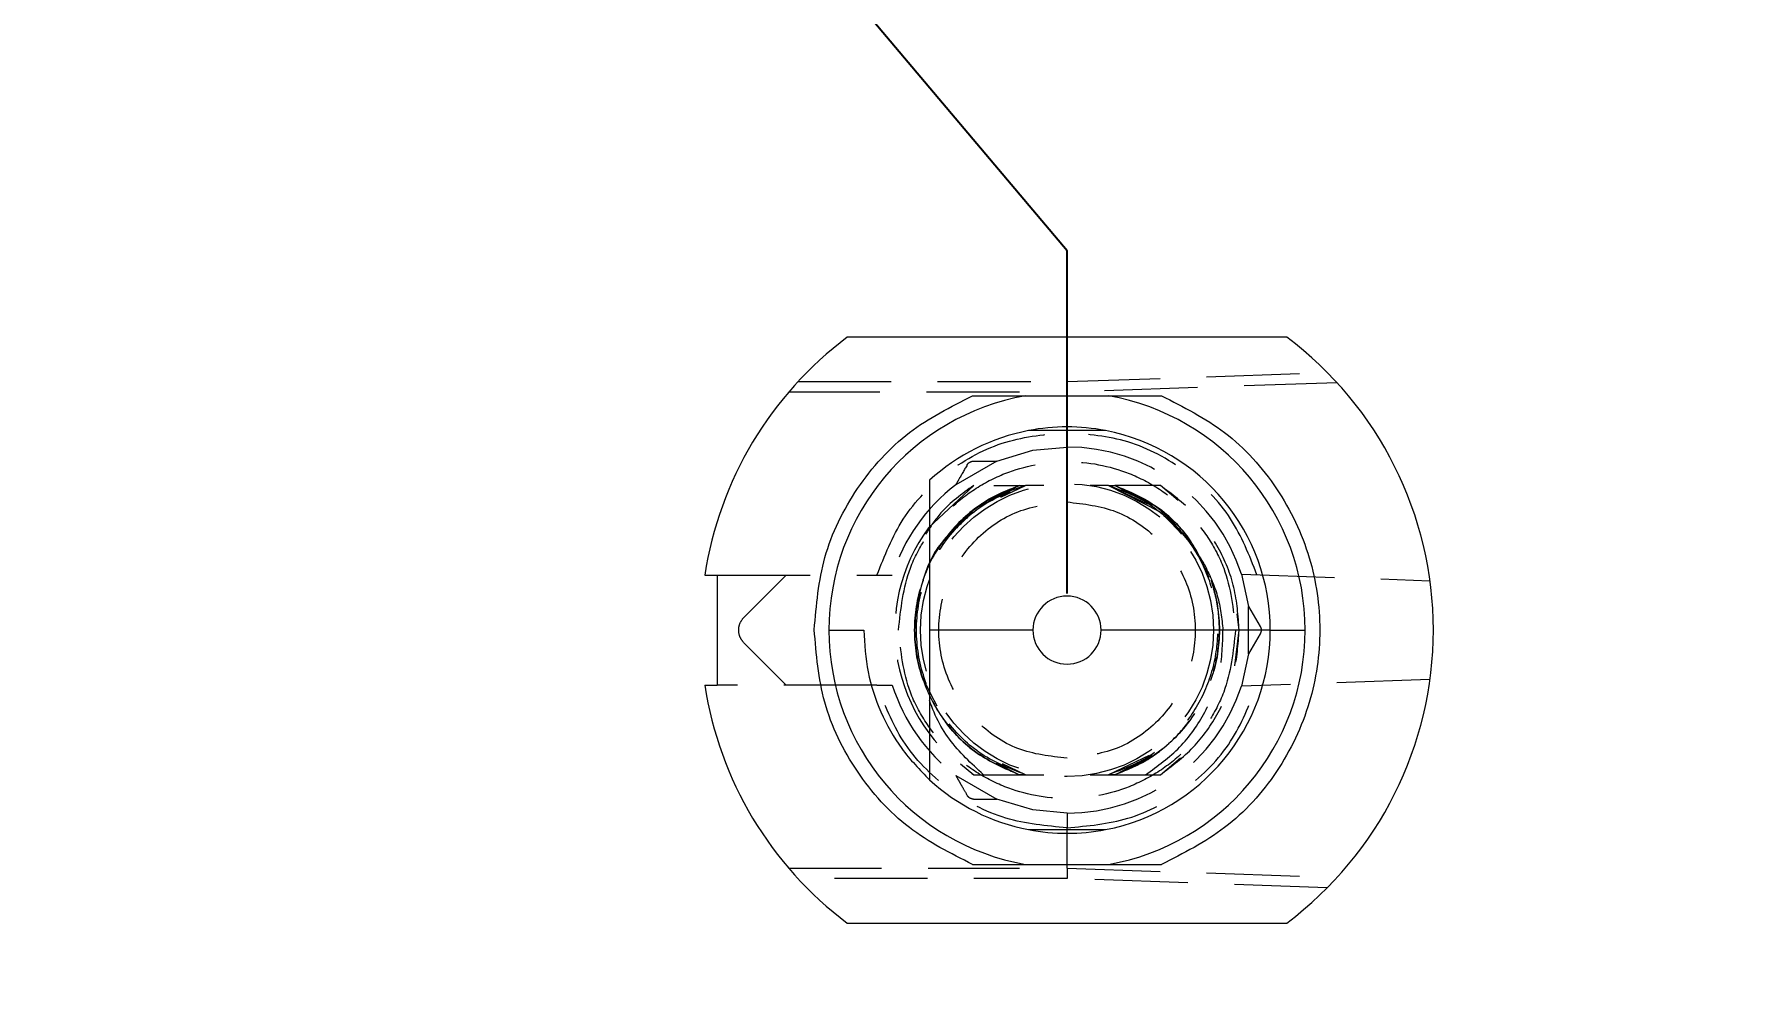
# Model space of a CAD drawing. Header units: millimetres. Extents: x -64 to 530, y -86 to 334.
# Drawn here: x 91.24 to 114.57, y 219.68 to 232.73 of the extents above; entities that cross this region are included whole.
import ezdxf

# ---------------------------------------------------------------- set-up
doc = ezdxf.new("R2010")
doc.units = ezdxf.units.MM
doc.header["$PDSIZE"] = -1
doc.linetypes.add('HIDDEN', pattern=[1.905, 1.27, -0.635])
doc.dimstyles.new('ISO-25', dxfattribs={"dimtxt": 2.5, "dimasz": 2.5, "dimexe": 1.25, "dimexo": 0.625, "dimtad": 1, "dimtxsty": 'Standard', "dimcen": 2.5, "dimadec": 0, "dimazin": 0, "dimtfac": 1, "dimtmove": 0, "dimatfit": 3, "dimfxl": 0, "dimarcsym": 0})

# ---------------------------------------------------------------- blocks, each defined once
blk = doc.blocks.new('*D35')
at = {"color": 0, "lineweight": -2}
for p, q in [((437.684, 297.079), (437.684, 315.579)), ((431.8, 293.079), (437.684, 297.079)), ((431.8, 279.9), (431.8, 293.079))]:
    blk.add_line(p, q, dxfattribs=at)
at = {"layer": 'Defpoints', "color": 0}
for p in [(437.684, 301.079), (431.8, 279.4), (0, 0)]:
    blk.add_point(p, dxfattribs=at)
at = {"color": 0, "insert": (435.434, 308.579), "char_height": 3, "attachment_point": 5, "rotation": 90}
blk.add_mtext('431,80', dxfattribs=at)
blk = doc.blocks.new('*D37')
at = {"color": 0, "lineweight": -2}
for p, q in [((135.317, 293.03), (135.317, 311.53)), ((135.9, 289.03), (135.317, 293.03)), ((135.9, 279.97), (135.9, 289.03))]:
    blk.add_line(p, q, dxfattribs=at)
at = {"layer": 'Defpoints', "color": 0}
for p in [(135.317, 297.03), (135.9, 279.47), (0, 0)]:
    blk.add_point(p, dxfattribs=at)
at = {"color": 0, "insert": (133.067, 304.53), "char_height": 3, "attachment_point": 5, "rotation": 90}
blk.add_mtext('135,90', dxfattribs=at)
blk = doc.blocks.new('*D38')
at = {"color": 0, "lineweight": -2}
for p, q in [((162.289, 289.755), (162.289, 308.755)), ((165.75, 285.755), (162.289, 289.755)), ((165.75, 274.9), (165.75, 285.755))]:
    blk.add_line(p, q, dxfattribs=at)
at = {"layer": 'Defpoints', "color": 0}
for p in [(162.289, 293.755), (165.75, 274.4), (0, 0)]:
    blk.add_point(p, dxfattribs=at)
at = {"color": 0, "insert": (160.039, 301.505), "char_height": 3, "attachment_point": 5, "rotation": 90}
blk.add_mtext('165,75', dxfattribs=at)
blk = doc.blocks.new('*D39')
at = {"color": 0, "lineweight": -2}
for p, q in [((125.6, 265.32), (129.1, 265.32)), ((129.1, 265.32), (130.828, 263.455)), ((130.828, 263.455), (150.828, 263.455))]:
    blk.add_line(p, q, dxfattribs=at)
at = {"layer": 'Defpoints', "color": 0}
for p in [(125.1, 265.32), (134.828, 263.455), (0, 0)]:
    blk.add_point(p, dxfattribs=at)
at = {"color": 0, "insert": (143.078, 265.705), "char_height": 3, "attachment_point": 5}
blk.add_mtext('265,32', dxfattribs=at)
blk = doc.blocks.new('*D40')
at = {"color": 0, "lineweight": -2}
for p, q in [((118.77, 293.984), (118.77, 311.484)), ((125.1, 289.984), (118.77, 293.984)), ((125.1, 265.82), (125.1, 289.984))]:
    blk.add_line(p, q, dxfattribs=at)
at = {"layer": 'Defpoints', "color": 0}
for p in [(118.77, 297.984), (125.1, 265.32), (0, 0)]:
    blk.add_point(p, dxfattribs=at)
at = {"color": 0, "insert": (116.52, 304.984), "char_height": 3, "attachment_point": 5, "rotation": 90}
blk.add_mtext('125,10', dxfattribs=at)
blk = doc.blocks.new('*D41')
at = {"color": 0, "lineweight": -2}
for p, q in [((191.371, 292.073), (191.371, 310.573)), ((199.07, 288.073), (191.371, 292.073)), ((199.07, 265.82), (199.07, 288.073))]:
    blk.add_line(p, q, dxfattribs=at)
at = {"layer": 'Defpoints', "color": 0}
for p in [(191.371, 296.073), (199.07, 265.32), (0, 0)]:
    blk.add_point(p, dxfattribs=at)
at = {"color": 0, "insert": (189.121, 303.573), "char_height": 3, "attachment_point": 5, "rotation": 90}
blk.add_mtext('199,07', dxfattribs=at)
blk = doc.blocks.new('*D42')
at = {"color": 0, "lineweight": -2}
for p, q in [((193.497, 265.32), (189.497, 263.066)), ((198.57, 265.32), (193.497, 265.32)), ((189.497, 263.066), (169.497, 263.066))]:
    blk.add_line(p, q, dxfattribs=at)
at = {"layer": 'Defpoints', "color": 0}
for p in [(199.07, 265.32), (185.497, 263.066), (0, 0)]:
    blk.add_point(p, dxfattribs=at)
at = {"color": 0, "insert": (177.247, 265.316), "char_height": 3, "attachment_point": 5}
blk.add_mtext('265,32', dxfattribs=at)
blk = doc.blocks.new('*D43')
at = {"color": 0, "lineweight": -2}
for p, q in [((280.31, 293.54), (280.31, 313.54)), ((285.75, 289.54), (280.31, 293.54)), ((285.75, 274.9), (285.75, 289.54))]:
    blk.add_line(p, q, dxfattribs=at)
at = {"layer": 'Defpoints', "color": 0}
for p in [(280.31, 297.54), (285.75, 274.4), (0, 0)]:
    blk.add_point(p, dxfattribs=at)
at = {"color": 0, "insert": (278.06, 305.79), "char_height": 3, "attachment_point": 5, "rotation": 90}
blk.add_mtext('285,75', dxfattribs=at)
blk = doc.blocks.new('*D44')
at = {"color": 0, "lineweight": -2}
for p, q in [((298.633, 293.447), (298.633, 312.947)), ((293.9, 289.447), (298.633, 293.447)), ((293.9, 279.9), (293.9, 289.447))]:
    blk.add_line(p, q, dxfattribs=at)
at = {"layer": 'Defpoints', "color": 0}
for p in [(298.633, 297.447), (293.9, 279.4), (0, 0)]:
    blk.add_point(p, dxfattribs=at)
at = {"color": 0, "insert": (296.383, 305.447), "char_height": 3, "attachment_point": 5, "rotation": 90}
blk.add_mtext('293,90', dxfattribs=at)
blk = doc.blocks.new('*D45')
at = {"color": 0, "lineweight": -2}
blk.add_line((285.25, 274.4), (252.388, 274.4), dxfattribs=at)
at = {"layer": 'Defpoints', "color": 0}
for p in [(267.888, 274.4), (285.75, 274.4), (0, 0)]:
    blk.add_point(p, dxfattribs=at)
at = {"color": 0, "insert": (259.888, 276.65), "char_height": 3, "attachment_point": 5}
blk.add_mtext('274,40', dxfattribs=at)
blk = doc.blocks.new('*D46')
at = {"color": 0, "lineweight": -2}
for p, q in [((273.06, 264.82), (273.06, 254.53)), ((273.06, 254.53), (277.95, 250.53)), ((277.95, 250.53), (277.95, 231.03))]:
    blk.add_line(p, q, dxfattribs=at)
at = {"layer": 'Defpoints', "color": 0}
for p in [(273.06, 265.32), (277.95, 246.53), (0, 0)]:
    blk.add_point(p, dxfattribs=at)
at = {"color": 0, "insert": (275.7, 238.53), "char_height": 3, "attachment_point": 5, "rotation": 90}
blk.add_mtext('273,06', dxfattribs=at)
blk = doc.blocks.new('*D47')
at = {"color": 0, "lineweight": -2}
for p, q in [((260.93, 266.76), (240.93, 266.76)), ((264.93, 265.32), (260.93, 266.76)), ((272.56, 265.32), (264.93, 265.32))]:
    blk.add_line(p, q, dxfattribs=at)
at = {"layer": 'Defpoints', "color": 0}
for p in [(256.93, 266.76), (273.06, 265.32), (0, 0)]:
    blk.add_point(p, dxfattribs=at)
at = {"color": 0, "insert": (248.68, 269.01), "char_height": 3, "attachment_point": 5}
blk.add_mtext('265,32', dxfattribs=at)
blk = doc.blocks.new('*D48')
at = {"color": 0, "lineweight": -2}
for p, q in [((355.301, 295.339), (355.301, 315.339)), ((359.73, 291.339), (355.301, 295.339)), ((359.73, 265.82), (359.73, 291.339))]:
    blk.add_line(p, q, dxfattribs=at)
at = {"layer": 'Defpoints', "color": 0}
for p in [(355.301, 299.339), (359.73, 265.32), (0, 0)]:
    blk.add_point(p, dxfattribs=at)
at = {"color": 0, "insert": (353.051, 307.589), "char_height": 3, "attachment_point": 5, "rotation": 90}
blk.add_mtext('359,73', dxfattribs=at)
blk = doc.blocks.new('*D49')
at = {"color": 0, "lineweight": -2}
for p, q in [((349.375, 265.32), (345.375, 260.541)), ((359.23, 265.32), (349.375, 265.32)), ((345.375, 260.541), (325.375, 260.541))]:
    blk.add_line(p, q, dxfattribs=at)
at = {"layer": 'Defpoints', "color": 0}
for p in [(359.73, 265.32), (341.375, 260.541), (0, 0)]:
    blk.add_point(p, dxfattribs=at)
at = {"color": 0, "insert": (333.125, 262.791), "char_height": 3, "attachment_point": 5}
blk.add_mtext('265,32', dxfattribs=at)
blk = doc.blocks.new('*D50')
at = {"color": 0, "lineweight": -2}
for p, q in [((411.281, 297.743), (411.281, 316.243)), ((415.9, 293.743), (411.281, 297.743)), ((415.9, 279.97), (415.9, 293.743))]:
    blk.add_line(p, q, dxfattribs=at)
at = {"layer": 'Defpoints', "color": 0}
for p in [(411.281, 301.743), (415.9, 279.47), (0, 0)]:
    blk.add_point(p, dxfattribs=at)
at = {"color": 0, "insert": (409.031, 309.243), "char_height": 3, "attachment_point": 5, "rotation": 90}
blk.add_mtext('415,90', dxfattribs=at)
blk = doc.blocks.new('*D51')
at = {"color": 0, "lineweight": -2}
for p, q in [((441.42, 274.4), (445.42, 275.871)), ((445.42, 275.871), (464.92, 275.871)), ((425.95, 274.4), (441.42, 274.4))]:
    blk.add_line(p, q, dxfattribs=at)
at = {"layer": 'Defpoints', "color": 0}
for p in [(449.42, 275.871), (425.45, 274.4), (0, 0)]:
    blk.add_point(p, dxfattribs=at)
at = {"color": 0, "insert": (457.42, 278.121), "char_height": 3, "attachment_point": 5}
blk.add_mtext('274,40', dxfattribs=at)
blk = doc.blocks.new('*D52')
at = {"color": 0, "lineweight": -2}
for p, q in [((423.283, 294.998), (423.283, 314.998)), ((425.45, 290.998), (423.283, 294.998)), ((425.45, 274.9), (425.45, 290.998))]:
    blk.add_line(p, q, dxfattribs=at)
at = {"layer": 'Defpoints', "color": 0}
for p in [(423.283, 298.998), (425.45, 274.4), (0, 0)]:
    blk.add_point(p, dxfattribs=at)
at = {"color": 0, "insert": (421.033, 307.248), "char_height": 3, "attachment_point": 5, "rotation": 90}
blk.add_mtext('425,45', dxfattribs=at)
blk = doc.blocks.new('*D56')
at = {"color": 0, "lineweight": -2}
for p, q in [((437.803, 215.414), (437.803, 235.414)), ((425.43, 211.414), (437.803, 215.414)), ((425.43, 198.55), (425.43, 211.414))]:
    blk.add_line(p, q, dxfattribs=at)
at = {"layer": 'Defpoints', "color": 0}
for p in [(437.803, 219.414), (425.43, 198.05), (0, 0)]:
    blk.add_point(p, dxfattribs=at)
at = {"color": 0, "insert": (435.553, 227.664), "char_height": 3, "attachment_point": 5, "rotation": 90}
blk.add_mtext('425,43', dxfattribs=at)
blk = doc.blocks.new('*D73')
at = {"color": 0, "lineweight": -2}
for p, q in [((142.392, 292.375), (142.392, 310.875)), ((139.399, 288.375), (142.392, 292.375)), ((139.399, 279.9), (139.399, 288.375))]:
    blk.add_line(p, q, dxfattribs=at)
at = {"layer": 'Defpoints', "color": 0}
for p in [(142.392, 296.375), (139.399, 279.4), (0, 0)]:
    blk.add_point(p, dxfattribs=at)
at = {"color": 0, "insert": (140.142, 303.875), "char_height": 3, "attachment_point": 5, "rotation": 90}
blk.add_mtext('139,40', dxfattribs=at)
blk = doc.blocks.new('*D74')
at = {"color": 0, "lineweight": -2}
for p, q in [((127.722, 293.03), (127.722, 311.53)), ((132.401, 289.03), (127.722, 293.03)), ((132.401, 279.9), (132.401, 289.03))]:
    blk.add_line(p, q, dxfattribs=at)
at = {"layer": 'Defpoints', "color": 0}
for p in [(127.722, 297.03), (132.401, 279.4), (0, 0)]:
    blk.add_point(p, dxfattribs=at)
at = {"color": 0, "insert": (125.472, 304.53), "char_height": 3, "attachment_point": 5, "rotation": 90}
blk.add_mtext('132,40', dxfattribs=at)
blk = doc.blocks.new('*D75')
at = {"color": 0, "lineweight": -2}
for p, q in [((288.794, 294.16), (288.794, 313.16)), ((290.401, 290.16), (288.794, 294.16)), ((290.401, 279.9), (290.401, 290.16))]:
    blk.add_line(p, q, dxfattribs=at)
at = {"layer": 'Defpoints', "color": 0}
for p in [(288.794, 298.16), (290.401, 279.4), (0, 0)]:
    blk.add_point(p, dxfattribs=at)
at = {"color": 0, "insert": (286.544, 305.91), "char_height": 3, "attachment_point": 5, "rotation": 90}
blk.add_mtext('290,40', dxfattribs=at)
blk = doc.blocks.new('*D76')
at = {"color": 0, "lineweight": -2}
for p, q in [((306.252, 292.611), (306.252, 312.111)), ((297.399, 288.611), (306.252, 292.611)), ((297.399, 279.9), (297.399, 288.611))]:
    blk.add_line(p, q, dxfattribs=at)
at = {"layer": 'Defpoints', "color": 0}
for p in [(306.252, 296.611), (297.399, 279.4), (0, 0)]:
    blk.add_point(p, dxfattribs=at)
at = {"color": 0, "insert": (304.002, 304.611), "char_height": 3, "attachment_point": 5, "rotation": 90}
blk.add_mtext('297,40', dxfattribs=at)
blk = doc.blocks.new('*D77')
at = {"color": 0, "lineweight": -2}
for p, q in [((404.526, 297.682), (404.526, 316.182)), ((412.401, 293.682), (404.526, 297.682)), ((412.401, 279.9), (412.401, 293.682))]:
    blk.add_line(p, q, dxfattribs=at)
at = {"layer": 'Defpoints', "color": 0}
for p in [(404.526, 301.682), (412.401, 279.4), (0, 0)]:
    blk.add_point(p, dxfattribs=at)
at = {"color": 0, "insert": (402.276, 309.182), "char_height": 3, "attachment_point": 5, "rotation": 90}
blk.add_mtext('412,40', dxfattribs=at)
blk = doc.blocks.new('*D78')
at = {"color": 0, "lineweight": -2}
for p, q in [((417.265, 297.291), (417.265, 315.791)), ((419.399, 293.291), (417.265, 297.291)), ((419.399, 279.9), (419.399, 293.291))]:
    blk.add_line(p, q, dxfattribs=at)
at = {"layer": 'Defpoints', "color": 0}
for p in [(417.265, 301.291), (419.399, 279.4), (0, 0)]:
    blk.add_point(p, dxfattribs=at)
at = {"color": 0, "insert": (415.015, 308.791), "char_height": 3, "attachment_point": 5, "rotation": 90}
blk.add_mtext('419,40', dxfattribs=at)
blk = doc.blocks.new('*D119')
at = {"color": 0, "lineweight": -2}
for p, q in [((393.843, 235.159), (393.843, 254.159)), ((396, 231.159), (393.843, 235.159)), ((396, 225.095), (396, 231.159))]:
    blk.add_line(p, q, dxfattribs=at)
at = {"layer": 'Defpoints', "color": 0}
for p in [(393.843, 239.159), (396, 224.595), (0, 0)]:
    blk.add_point(p, dxfattribs=at)
at = {"color": 0, "insert": (391.593, 246.909), "char_height": 3, "attachment_point": 5, "rotation": 90}
blk.add_mtext('396,00', dxfattribs=at)
blk = doc.blocks.new('*D120')
at = {"color": 0, "lineweight": -2}
for p, q in [((372.602, 236.309), (372.602, 255.809)), ((373.5, 232.309), (372.602, 236.309)), ((373.5, 225.095), (373.5, 232.309))]:
    blk.add_line(p, q, dxfattribs=at)
at = {"layer": 'Defpoints', "color": 0}
for p in [(372.602, 240.309), (373.5, 224.595), (0, 0)]:
    blk.add_point(p, dxfattribs=at)
at = {"color": 0, "insert": (370.352, 248.309), "char_height": 3, "attachment_point": 5, "rotation": 90}
blk.add_mtext('373,50', dxfattribs=at)
blk = doc.blocks.new('*D121')
at = {"color": 0, "lineweight": -2}
for p, q in [((345.579, 237.414), (345.579, 256.414)), ((349.175, 233.414), (345.579, 237.414)), ((349.175, 225.095), (349.175, 233.414))]:
    blk.add_line(p, q, dxfattribs=at)
at = {"layer": 'Defpoints', "color": 0}
for p in [(345.579, 241.414), (349.175, 224.595), (0, 0)]:
    blk.add_point(p, dxfattribs=at)
at = {"color": 0, "insert": (343.329, 249.164), "char_height": 3, "attachment_point": 5, "rotation": 90}
blk.add_mtext('349,18', dxfattribs=at)
blk = doc.blocks.new('*D122')
at = {"color": 0, "lineweight": -2}
for p, q in [((325.674, 236.995), (325.674, 256.995)), ((328.855, 232.995), (325.674, 236.995)), ((328.855, 225.095), (328.855, 232.995))]:
    blk.add_line(p, q, dxfattribs=at)
at = {"layer": 'Defpoints', "color": 0}
for p in [(325.674, 240.995), (328.855, 224.595), (0, 0)]:
    blk.add_point(p, dxfattribs=at)
at = {"color": 0, "insert": (323.424, 249.245), "char_height": 3, "attachment_point": 5, "rotation": 90}
blk.add_mtext('328,86', dxfattribs=at)
blk = doc.blocks.new('*D123')
at = {"color": 0, "lineweight": -2}
for p, q in [((304.85, 235.076), (304.85, 254.576)), ((308.535, 231.076), (304.85, 235.076)), ((308.535, 225.095), (308.535, 231.076))]:
    blk.add_line(p, q, dxfattribs=at)
at = {"layer": 'Defpoints', "color": 0}
for p in [(304.85, 239.076), (308.535, 224.595), (0, 0)]:
    blk.add_point(p, dxfattribs=at)
at = {"color": 0, "insert": (302.6, 247.076), "char_height": 3, "attachment_point": 5, "rotation": 90}
blk.add_mtext('308,54', dxfattribs=at)
blk = doc.blocks.new('*D124')
at = {"color": 0, "lineweight": -2}
for p, q in [((286.103, 233.369), (286.103, 253.369)), ((288.215, 229.369), (286.103, 233.369)), ((288.215, 225.095), (288.215, 229.369))]:
    blk.add_line(p, q, dxfattribs=at)
at = {"layer": 'Defpoints', "color": 0}
for p in [(286.103, 237.369), (288.215, 224.595), (0, 0)]:
    blk.add_point(p, dxfattribs=at)
at = {"color": 0, "insert": (283.853, 245.619), "char_height": 3, "attachment_point": 5, "rotation": 90}
blk.add_mtext('288,22', dxfattribs=at)
blk = doc.blocks.new('*D125')
at = {"color": 0, "lineweight": -2}
for p, q in [((263.907, 234.454), (263.907, 253.954)), ((267.895, 230.454), (263.907, 234.454)), ((267.895, 225.095), (267.895, 230.454))]:
    blk.add_line(p, q, dxfattribs=at)
at = {"layer": 'Defpoints', "color": 0}
for p in [(263.907, 238.454), (267.895, 224.595), (0, 0)]:
    blk.add_point(p, dxfattribs=at)
at = {"color": 0, "insert": (261.657, 246.454), "char_height": 3, "attachment_point": 5, "rotation": 90}
blk.add_mtext('267,90', dxfattribs=at)
blk = doc.blocks.new('*D126')
at = {"color": 0, "lineweight": -2}
for p, q in [((243.782, 232.451), (243.782, 252.451)), ((247.575, 228.595), (243.782, 232.451)), ((247.575, 225.095), (247.575, 228.595))]:
    blk.add_line(p, q, dxfattribs=at)
at = {"layer": 'Defpoints', "color": 0}
for p in [(243.782, 236.451), (247.575, 224.595), (0, 0)]:
    blk.add_point(p, dxfattribs=at)
at = {"color": 0, "insert": (241.532, 244.701), "char_height": 3, "attachment_point": 5, "rotation": 90}
blk.add_mtext('247,58', dxfattribs=at)
blk = doc.blocks.new('*D127')
at = {"color": 0, "lineweight": -2}
for p, q in [((222.023, 234.703), (222.023, 254.703)), ((227.255, 230.703), (222.023, 234.703)), ((227.255, 225.095), (227.255, 230.703))]:
    blk.add_line(p, q, dxfattribs=at)
at = {"layer": 'Defpoints', "color": 0}
for p in [(222.023, 238.703), (227.255, 224.595), (0, 0)]:
    blk.add_point(p, dxfattribs=at)
at = {"color": 0, "insert": (219.773, 246.953), "char_height": 3, "attachment_point": 5, "rotation": 90}
blk.add_mtext('227,26', dxfattribs=at)
blk = doc.blocks.new('*D128')
at = {"color": 0, "lineweight": -2}
for p, q in [((203.028, 233.99), (203.028, 253.49)), ((206.946, 229.99), (203.028, 233.99)), ((206.946, 225.095), (206.946, 229.99))]:
    blk.add_line(p, q, dxfattribs=at)
at = {"layer": 'Defpoints', "color": 0}
for p in [(203.028, 237.99), (206.946, 224.595), (0, 0)]:
    blk.add_point(p, dxfattribs=at)
at = {"color": 0, "insert": (200.778, 245.99), "char_height": 3, "attachment_point": 5, "rotation": 90}
blk.add_mtext('206,95', dxfattribs=at)
blk = doc.blocks.new('*D129')
at = {"color": 0, "lineweight": -2}
for p, q in [((182.809, 235.614), (182.809, 254.614)), ((186.615, 231.614), (182.809, 235.614)), ((186.615, 225.095), (186.615, 231.614))]:
    blk.add_line(p, q, dxfattribs=at)
at = {"layer": 'Defpoints', "color": 0}
for p in [(182.809, 239.614), (186.615, 224.595), (0, 0)]:
    blk.add_point(p, dxfattribs=at)
at = {"color": 0, "insert": (180.559, 247.364), "char_height": 3, "attachment_point": 5, "rotation": 90}
blk.add_mtext('186,62', dxfattribs=at)
blk = doc.blocks.new('*D130')
at = {"color": 0, "lineweight": -2}
for p, q in [((163.921, 235.803), (163.921, 254.303)), ((166.295, 231.803), (163.921, 235.803)), ((166.295, 225.095), (166.295, 231.803))]:
    blk.add_line(p, q, dxfattribs=at)
at = {"layer": 'Defpoints', "color": 0}
for p in [(163.921, 239.803), (166.295, 224.595), (0, 0)]:
    blk.add_point(p, dxfattribs=at)
at = {"color": 0, "insert": (161.671, 247.303), "char_height": 3, "attachment_point": 5, "rotation": 90}
blk.add_mtext('166,30', dxfattribs=at)
blk = doc.blocks.new('*D131')
at = {"color": 0, "lineweight": -2}
for p, q in [((142.732, 235.75), (142.732, 254.75)), ((145.975, 231.75), (142.732, 235.75)), ((145.975, 225.095), (145.975, 231.75))]:
    blk.add_line(p, q, dxfattribs=at)
at = {"layer": 'Defpoints', "color": 0}
for p in [(142.732, 239.75), (145.975, 224.595), (0, 0)]:
    blk.add_point(p, dxfattribs=at)
at = {"color": 0, "insert": (140.482, 247.5), "char_height": 3, "attachment_point": 5, "rotation": 90}
blk.add_mtext('145,98', dxfattribs=at)
blk = doc.blocks.new('*D132')
at = {"color": 0, "lineweight": -2}
for p, q in [((123.609, 234.366), (123.609, 253.366)), ((125.655, 230.366), (123.609, 234.366)), ((125.655, 225.095), (125.655, 230.366))]:
    blk.add_line(p, q, dxfattribs=at)
at = {"layer": 'Defpoints', "color": 0}
for p in [(123.609, 238.366), (125.655, 224.595), (0, 0)]:
    blk.add_point(p, dxfattribs=at)
at = {"color": 0, "insert": (121.359, 246.116), "char_height": 3, "attachment_point": 5, "rotation": 90}
blk.add_mtext('125,66', dxfattribs=at)
blk = doc.blocks.new('*D133')
at = {"color": 0, "lineweight": -2}
for p, q in [((101.965, 233.775), (101.965, 252.275)), ((105.335, 229.775), (101.965, 233.775)), ((105.335, 225.095), (105.335, 229.775))]:
    blk.add_line(p, q, dxfattribs=at)
at = {"layer": 'Defpoints', "color": 0}
for p in [(101.965, 237.775), (105.335, 224.595), (0, 0)]:
    blk.add_point(p, dxfattribs=at)
at = {"color": 0, "insert": (99.715, 245.275), "char_height": 3, "attachment_point": 5, "rotation": 90}
blk.add_mtext('105,34', dxfattribs=at)
blk = doc.blocks.new('*D142')
at = {"color": 0, "lineweight": -2}
for p, q in [((401.115, 224.595), (405.115, 228.426)), ((405.115, 228.426), (425.115, 228.426)), ((396.5, 224.595), (401.115, 224.595))]:
    blk.add_line(p, q, dxfattribs=at)
at = {"layer": 'Defpoints', "color": 0}
for p in [(409.115, 228.426), (396, 224.595), (0, 0)]:
    blk.add_point(p, dxfattribs=at)
at = {"color": 0, "insert": (417.365, 230.676), "char_height": 3, "attachment_point": 5}
blk.add_mtext('224,59', dxfattribs=at)
blk = doc.blocks.new('*D143')
at = {"color": 0, "lineweight": -2}
blk.add_line((166.25, 274.4), (193.07, 274.4), dxfattribs=at)
at = {"layer": 'Defpoints', "color": 0}
for p in [(165.75, 274.4), (177.57, 274.4), (0, 0)]:
    blk.add_point(p, dxfattribs=at)
at = {"color": 0, "insert": (185.57, 276.65), "char_height": 3, "attachment_point": 5}
blk.add_mtext('274,40', dxfattribs=at)

msp = doc.modelspace()

# ---------------------------------------------------------------- linework, layer by layer
at = {"color": 7, "linetype": 'Continuous', "lineweight": 15}
for p, q in [((108.335, 228.595), (102.335, 228.595)), ((100.392, 225.345), (100.56, 225.345)), ((100.56, 225.345), (100.56, 223.845)), ((102.085, 224.595), (102.56, 224.595)), ((104.87, 224.595), (103.46, 224.595)), ((108.11, 224.595), (105.8, 224.595)), ((108.11, 224.595), (108.585, 224.595)), ((100.392, 223.845), (100.56, 223.845)), ((102.335, 220.595), (108.335, 220.595))]:
    msp.add_line(p, q, dxfattribs=at)
at = {"color": 7, "linetype": 'HIDDEN', "lineweight": 0}
for p, q in [((101.664, 227.989), (105.335, 227.989)), ((105.335, 227.989), (108.888, 228.113)), ((105.335, 227.845), (105.335, 227.989)), ((104.685, 227.845), (101.535, 227.845)), ((109.021, 227.974), (105.335, 227.845)), ((105.335, 227.295), (105.335, 227.845)), ((105.335, 227.295), (105.335, 227.095)), ((105.859, 227.32), (105.859, 227.32)), ((104.375, 226.903), (103.816, 226.58)), ((103.446, 225.993), (104.061, 226.57)), ((104.112, 226.276), (104.684, 226.57)), ((104.112, 226.276), (104.684, 226.57)), ((104.334, 226.57), (104.684, 226.57)), ((104.43, 226.41), (104.769, 226.57)), ((104.684, 226.57), (104.443, 226.446)), ((105.02, 226.57), (104.769, 226.57)), ((105.901, 226.57), (105.65, 226.57)), ((105.901, 226.57), (106.606, 226.209)), ((105.901, 226.57), (106.433, 226.319)), ((105.901, 226.57), (106.433, 226.319)), ((106.609, 226.57), (105.986, 226.57)), ((106.433, 226.34), (105.986, 226.57)), ((105.986, 226.57), (106.5, 226.306)), ((106.5, 226.306), (105.986, 226.57)), ((105.986, 226.57), (106.5, 226.306)), ((106.854, 226.364), (106.609, 226.57)), ((100.56, 225.345), (102.741, 225.345)), ((100.927, 224.772), (101.5, 225.345)), ((107.715, 225.36), (110.289, 225.27)), ((107.715, 225.36), (107.814, 224.918)), ((107.685, 224.595), (107.657, 224.818)), ((107.814, 224.918), (107.972, 224.645)), ((107.814, 224.272), (107.814, 224.918)), ((107.624, 224.106), (107.685, 224.595)), ((107.972, 224.545), (107.814, 224.272)), ((101.5, 223.845), (100.927, 224.418)), ((107.814, 224.272), (107.715, 223.83)), ((102.741, 223.845), (100.56, 223.845)), ((110.289, 223.92), (107.715, 223.83)), ((106.458, 222.882), (105.901, 222.62)), ((106.458, 222.882), (105.901, 222.62)), ((105.986, 222.62), (106.498, 222.883)), ((103.883, 222.769), (104.061, 222.62)), ((103.883, 222.769), (104.061, 222.62)), ((104.061, 222.62), (104.684, 222.62)), ((104.061, 222.62), (105.02, 222.62)), ((104.369, 222.782), (104.684, 222.62)), ((104.769, 222.62), (104.456, 222.768)), ((105.65, 222.62), (106.408, 222.62)), ((105.986, 222.62), (106.609, 222.62)), ((106.609, 222.62), (106.882, 222.849)), ((103.816, 222.609), (104.375, 222.287)), ((105.335, 222.095), (105.335, 221.895)), ((105.335, 221.345), (105.335, 221.895)), ((101.535, 221.345), (104.685, 221.345)), ((105.335, 221.345), (109.021, 221.216)), ((105.335, 221.345), (105.335, 221.201)), ((105.335, 221.201), (101.664, 221.201)), ((108.888, 221.077), (105.335, 221.201))]:
    msp.add_line(p, q, dxfattribs=at)
at = {"color": 7, "linetype": 'HIDDEN', "lineweight": 0, "flags": 128}
for points in [[(104.375, 226.903), (104.869, 227.051), (105.335, 227.095)], [(104.061, 226.57), (104.061, 226.57)], [(104.769, 226.57), (104.769, 226.57)], [(104.769, 226.57), (104.769, 226.57)], [(104.769, 226.57), (104.769, 226.57)], [(104.769, 226.57), (104.769, 226.57)], [(104.769, 226.57), (104.769, 226.57)], [(105.901, 226.57), (105.901, 226.57)], [(105.901, 226.57), (105.901, 226.57)], [(105.901, 226.57), (105.901, 226.57)], [(105.901, 226.57), (105.901, 226.57)], [(105.901, 226.57), (105.901, 226.57)], [(105.901, 226.57), (105.901, 226.57)], [(105.901, 226.57), (105.901, 226.57)], [(105.901, 226.57), (105.901, 226.57)], [(106.609, 226.57), (106.609, 226.57)], [(103.406, 223.819), (103.402, 223.848), (103.402, 223.856), (103.402, 223.858), (103.403, 223.859), (103.403, 223.859), (103.403, 223.859), (103.403, 223.859), (103.403, 223.859), (103.403, 223.859), (103.403, 223.859), (103.403, 223.859), (103.403, 223.859), (103.402, 223.859), (103.402, 223.859), (103.402, 223.859), (103.402, 223.859), (103.402, 223.859), (103.402, 223.859), (103.402, 223.859), (103.403, 223.859), (103.403, 223.859), (103.403, 223.859), (103.403, 223.859), (103.403, 223.859), (103.403, 223.859), (103.403, 223.859), (103.403, 223.859), (103.403, 223.859), (103.404, 223.859), (103.404, 223.859), (103.407, 223.856), (103.471, 223.726), (103.558, 223.563)], [(107.114, 223.568), (107.114, 223.568)], [(104.061, 222.62), (104.061, 222.62)], [(104.061, 222.62), (104.061, 222.62)], [(104.061, 222.62), (104.061, 222.62)], [(104.061, 222.62), (104.061, 222.62)], [(104.061, 222.62), (104.061, 222.62)], [(104.061, 222.62), (104.061, 222.62)], [(104.061, 222.62), (104.061, 222.62)], [(104.061, 222.62), (104.061, 222.62)], [(105.02, 222.62), (105.02, 222.62)], [(105.65, 222.62), (105.65, 222.62)], [(106.362, 222.816), (106.362, 222.816)], [(106.609, 222.62), (106.609, 222.62)], [(106.609, 222.62), (106.609, 222.62)], [(106.609, 222.62), (106.609, 222.62)], [(106.609, 222.62), (106.609, 222.62)], [(106.609, 222.62), (106.609, 222.62)], [(106.609, 222.62), (106.609, 222.62)], [(106.609, 222.62), (106.609, 222.62)], [(105.335, 222.095), (104.869, 222.139), (104.375, 222.287)]]:
    msp.add_lwpolyline(points, dxfattribs=at)
at = {"color": 7, "linetype": 'HIDDEN', "lineweight": 0}
msp.add_circle((105.335, 224.595), 2, dxfattribs=at)
at = {"color": 7, "linetype": 'Continuous', "lineweight": 15}
for radius, start, end in [(5, 126.8699, 171.3731), (5, 306.8699, 53.1301), (3.25, 100.0633, 180), (3.25, 0, 79.9367), (2.775, 100.8932, 132.5066), (2.775, 79.1068, 100.8929), (2.775, 0, 79.1071), (0.465, 0, 180), (3.25, 180, 259.9367), (0.465, 180, 0), (2.775, 280.8929, 0), (3.25, 280.0633, 0), (5, 188.6269, 233.1301), (2.775, 227.4934, 259.1071), (2.775, 259.1067, 280.8938)]:
    msp.add_arc((105.335, 224.595), radius, start, end, dxfattribs=at)
at = {"color": 7, "linetype": 'HIDDEN', "lineweight": 0}
for radius, start, end in [(2.5, 17.8157, 90), (2.5, 127.4202, 162.5424), (2.35, 143.5058, 237.1851), (2.5, 197.4576, 232.5798), (2.5, 270, 342.1843)]:
    msp.add_arc((105.335, 224.595), radius, start, end, dxfattribs=at)
at = {"color": 7, "linetype": 'Continuous', "lineweight": 15}
for points, knots in [([(101.885, 224.601), (101.914, 224.935), (101.972, 225.617), (102.438, 226.554), (103.135, 227.336), (103.747, 227.644), (104.046, 227.795)], [0, 0, 0, 0, 0.244423, 0.5, 0.755577, 1, 1, 1, 1]), ([(104.046, 227.795), (104.18, 227.795), (104.354, 227.795), (104.548, 227.795), (104.629, 227.795), (104.683, 227.795), (104.722, 227.795), (104.749, 227.795), (104.763, 227.795), (104.767, 227.795), (104.767, 227.795), (104.767, 227.795)], [0, 0, 0, 0, 0.521928, 0.674707, 0.779636, 0.851733, 0.901668, 0.954566, 0.975879, 0.993095, 1, 1, 1, 1]), ([(104.767, 227.795), (104.943, 227.795), (105.295, 227.795), (105.689, 227.795), (105.881, 227.795), (105.903, 227.795)], [0, 0, 0, 0, 0.469102, 0.939612, 1, 1, 1, 1]), ([(105.903, 227.795), (105.903, 227.795), (105.905, 227.795), (105.916, 227.795), (105.96, 227.795), (106.156, 227.795), (106.39, 227.795), (106.586, 227.795), (106.624, 227.795)], [0, 0, 0, 0, 0.01693, 0.039301, 0.081695, 0.236199, 0.852151, 1, 1, 1, 1]), ([(106.624, 227.795), (106.923, 227.644), (107.535, 227.335), (108.237, 226.552), (108.686, 225.612), (108.834, 224.595), (108.686, 223.578), (108.237, 222.638), (107.535, 221.855), (106.923, 221.546), (106.624, 221.395)], [0, 0, 0, 0, 0.122203, 0.25, 0.377796, 0.5, 0.622203, 0.75, 0.877797, 1, 1, 1, 1]), ([(105.859, 227.32), (105.569, 227.32), (105.216, 227.32), (104.872, 227.32), (104.811, 227.32)], [0, 0, 0, 0, 0.821487, 1, 1, 1, 1]), ([(103.46, 226.641), (103.46, 226.203), (103.46, 225.6), (103.46, 224.811), (103.46, 224.595)], [0, 0, 0, 0, 0.725759, 1, 1, 1, 1]), ([(104.046, 221.395), (103.746, 221.546), (103.133, 221.855), (102.435, 222.64), (101.969, 223.582), (101.913, 224.266), (101.885, 224.601)], [0, 0, 0, 0, 0.244389, 0.499999, 0.755608, 1, 1, 1, 1]), ([(102.56, 224.595), (102.571, 224.403), (102.594, 224.02), (102.779, 223.471), (103.059, 222.963), (103.326, 222.687), (103.46, 222.549)], [0, 0, 0, 0, 0.25, 0.500002, 0.75, 1, 1, 1, 1]), ([(103.46, 224.595), (103.46, 224.4), (103.46, 223.896), (103.46, 223.214), (103.46, 222.765), (103.46, 222.549)], [0, 0, 0, 0, 0.246526, 0.638139, 1, 1, 1, 1]), ([(104.811, 221.87), (105.101, 221.87), (105.454, 221.87), (105.798, 221.87), (105.859, 221.87)], [0, 0, 0, 0, 0.821499, 1, 1, 1, 1]), ([(104.046, 221.395), (104.18, 221.395), (104.354, 221.395), (104.548, 221.395), (104.629, 221.395), (104.683, 221.395), (104.722, 221.395), (104.749, 221.395), (104.763, 221.395), (104.767, 221.395), (104.767, 221.395), (104.767, 221.395)], [0, 0, 0, 0, 0.521928, 0.674707, 0.779636, 0.851733, 0.901668, 0.954566, 0.975879, 0.993095, 1, 1, 1, 1]), ([(104.767, 221.395), (104.943, 221.395), (105.295, 221.395), (105.689, 221.395), (105.881, 221.395), (105.903, 221.395)], [0, 0, 0, 0, 0.469102, 0.939612, 1, 1, 1, 1]), ([(105.903, 221.395), (105.903, 221.395), (105.905, 221.395), (105.916, 221.395), (105.96, 221.395), (106.156, 221.395), (106.39, 221.395), (106.586, 221.395), (106.624, 221.395)], [0, 0, 0, 0, 0.01693, 0.039301, 0.081695, 0.236199, 0.852151, 1, 1, 1, 1])]:
    msp.add_open_spline(points, degree=3, knots=knots, dxfattribs=at)
at = {"color": 7, "linetype": 'HIDDEN', "lineweight": 0}
for points, knots in [([(102.741, 225.345), (102.845, 225.609), (103.057, 226.152), (103.686, 226.788), (104.472, 227.216), (105.052, 227.269), (105.335, 227.295)], [0, 0, 0, 0, 0.243393, 0.5, 0.756607, 1, 1, 1, 1]), ([(107.927, 225.352), (107.823, 225.616), (107.61, 226.157), (106.981, 226.791), (106.196, 227.217), (105.617, 227.269), (105.335, 227.295)], [0, 0, 0, 0, 0.243424, 0.500001, 0.756577, 1, 1, 1, 1]), ([(103.035, 224.595), (103.066, 224.884), (103.114, 225.331), (103.4, 225.867), (103.697, 226.232), (104.063, 226.531), (104.599, 226.809), (105.335, 226.951), (106.071, 226.809), (106.607, 226.532), (106.973, 226.233), (107.27, 225.867), (107.556, 225.331), (107.604, 224.884), (107.635, 224.595)], [0, 0, 0, 0, 0.119722, 0.184823, 0.249999, 0.315102, 0.380279, 0.5, 0.619722, 0.684824, 0.75, 0.815102, 0.880278, 1, 1, 1, 1]), ([(103.973, 226.853), (103.932, 226.782), (103.878, 226.688), (103.83, 226.605), (103.818, 226.584), (103.816, 226.581), (103.816, 226.58)], [0, 0, 0, 0, 0.638721, 0.843752, 0.925003, 1, 1, 1, 1]), ([(103.973, 226.853), (103.978, 226.861), (103.988, 226.875), (104.009, 226.891), (104.034, 226.901), (104.051, 226.903), (104.06, 226.903)], [0, 0, 0, 0, 0.25082, 0.499983, 0.749186, 1, 1, 1, 1]), ([(104.06, 226.903), (104.142, 226.903), (104.25, 226.903), (104.347, 226.903), (104.372, 226.903), (104.374, 226.903), (104.375, 226.903)], [0, 0, 0, 0, 0.638721, 0.843749, 0.925002, 1, 1, 1, 1]), ([(104.684, 226.57), (104.484, 226.483), (104.084, 226.31), (103.623, 225.831), (103.324, 225.247), (103.221, 224.595), (103.324, 223.943), (103.623, 223.358), (104.084, 222.88), (104.484, 222.707), (104.684, 222.62)], [0, 0, 0, 0, 0.125, 0.249999, 0.374999, 0.5, 0.625, 0.75, 0.875, 1, 1, 1, 1]), ([(104.769, 222.62), (104.562, 222.701), (104.148, 222.863), (103.666, 223.339), (103.352, 223.931), (103.245, 224.595), (103.352, 225.259), (103.666, 225.851), (104.148, 226.327), (104.562, 226.489), (104.769, 226.57)], [0, 0, 0, 0, 0.124999, 0.25, 0.374999, 0.5, 0.625, 0.75, 0.875001, 1, 1, 1, 1]), ([(104.769, 222.62), (104.562, 222.701), (104.148, 222.863), (103.666, 223.339), (103.352, 223.931), (103.245, 224.595), (103.352, 225.259), (103.666, 225.851), (104.148, 226.327), (104.562, 226.489), (104.769, 226.57)], [0, 0, 0, 0, 0.125, 0.249999, 0.374999, 0.5, 0.625, 0.749998, 0.874999, 1, 1, 1, 1]), ([(104.769, 222.62), (104.562, 222.701), (104.148, 222.863), (103.666, 223.339), (103.352, 223.931), (103.245, 224.595), (103.352, 225.259), (103.666, 225.851), (104.148, 226.327), (104.562, 226.489), (104.769, 226.57)], [0, 0, 0, 0, 0.125, 0.250001, 0.375, 0.500001, 0.625, 0.749999, 0.875, 1, 1, 1, 1]), ([(104.061, 226.57), (103.901, 226.455), (103.643, 226.27), (103.47, 226.005), (103.405, 225.905)], [0, 0, 0, 0, 0.621036, 1, 1, 1, 1]), ([(103.663, 225.832), (103.805, 225.994), (104.088, 226.32), (104.485, 226.487), (104.684, 226.57)], [0, 0, 0, 0, 0.5, 1, 1, 1, 1]), ([(103.891, 226.056), (103.96, 226.133), (104.175, 226.371), (104.478, 226.49), (104.684, 226.57)], [0, 0, 0, 0, 0.321277, 1, 1, 1, 1]), ([(104.769, 226.57), (104.63, 226.522), (104.351, 226.425), (104.117, 226.246), (104, 226.157)], [0, 0, 0, 0, 0.500002, 1, 1, 1, 1]), ([(104.684, 226.57), (104.706, 226.57), (104.734, 226.57), (104.761, 226.57), (104.768, 226.57), (104.769, 226.57), (104.769, 226.57)], [0, 0, 0, 0, 0.65943, 0.85531, 0.930523, 1, 1, 1, 1]), ([(105.901, 226.57), (105.901, 226.57), (105.902, 226.57), (105.909, 226.57), (105.936, 226.57), (105.964, 226.57), (105.986, 226.57)], [0, 0, 0, 0, 0.068854, 0.145421, 0.344922, 1, 1, 1, 1]), ([(105.901, 226.57), (105.901, 226.57), (105.902, 226.57), (105.909, 226.57), (105.936, 226.57), (105.964, 226.57), (105.986, 226.57)], [0, 0, 0, 0, 0.068937, 0.14558, 0.345186, 1, 1, 1, 1]), ([(105.901, 226.57), (106.111, 226.492), (106.497, 226.349), (106.772, 226.045), (106.898, 225.906)], [0, 0, 0, 0, 0.544503, 1, 1, 1, 1]), ([(105.986, 226.57), (106.186, 226.483), (106.586, 226.31), (107.047, 225.831), (107.346, 225.247), (107.449, 224.595), (107.346, 223.943), (107.047, 223.358), (106.586, 222.88), (106.186, 222.707), (105.986, 222.62)], [0, 0, 0, 0, 0.125, 0.25, 0.374999, 0.5, 0.624999, 0.75, 0.874999, 1, 1, 1, 1]), ([(107.275, 225.312), (107.199, 225.485), (107.037, 225.857), (106.583, 226.309), (106.185, 226.483), (105.986, 226.57)], [0, 0, 0, 0, 0.302544, 0.651271, 1, 1, 1, 1]), ([(105.986, 226.57), (106.19, 226.487), (106.534, 226.348), (106.778, 226.07), (106.878, 225.957)], [0, 0, 0, 0, 0.592112, 1, 1, 1, 1]), ([(107.685, 224.595), (107.671, 224.791), (107.643, 225.182), (107.417, 225.73), (107.079, 226.217), (106.765, 226.452), (106.609, 226.57)], [0, 0, 0, 0, 0.249999, 0.5, 0.750001, 1, 1, 1, 1]), ([(104.684, 222.62), (104.484, 222.707), (104.084, 222.88), (103.623, 223.359), (103.324, 223.943), (103.22, 224.596), (103.327, 225.243), (103.582, 225.786), (103.857, 226.033), (103.97, 226.135)], [0, 0, 0, 0, 0.149288, 0.298576, 0.447863, 0.59715, 0.746436, 0.895723, 1, 1, 1, 1]), ([(104.684, 222.62), (104.484, 222.707), (104.084, 222.88), (103.623, 223.359), (103.324, 223.943), (103.22, 224.596), (103.327, 225.243), (103.58, 225.783), (103.852, 226.028), (103.962, 226.127)], [0, 0, 0, 0, 0.149669, 0.299339, 0.449008, 0.598676, 0.748346, 0.898015, 1, 1, 1, 1]), ([(103.96, 226.125), (103.85, 226.026), (103.58, 225.782), (103.327, 225.242), (103.22, 224.596), (103.324, 223.943), (103.623, 223.359), (104.084, 222.88), (104.484, 222.707), (104.684, 222.62)], [0, 0, 0, 0, 0.101378, 0.251148, 0.400918, 0.550689, 0.700459, 0.85023, 1, 1, 1, 1]), ([(105.335, 222.845), (105.106, 222.871), (104.648, 222.924), (104.065, 223.329), (103.676, 223.907), (103.539, 224.595), (103.676, 225.283), (104.065, 225.861), (104.648, 226.266), (105.106, 226.319), (105.335, 226.345)], [0, 0, 0, 0, 0.125, 0.25, 0.375, 0.5, 0.625, 0.75, 0.875, 1, 1, 1, 1]), ([(104, 226.157), (103.908, 226.07), (103.8, 225.969), (103.696, 225.855), (103.674, 225.836), (103.667, 225.832), (103.665, 225.831), (103.664, 225.831), (103.663, 225.832), (103.663, 225.832)], [0, 0, 0, 0, 0.805351, 0.945963, 0.98268, 0.993224, 0.996909, 0.998502, 1, 1, 1, 1]), ([(105.335, 226.345), (105.564, 226.319), (106.022, 226.266), (106.605, 225.861), (106.994, 225.283), (107.131, 224.595), (106.994, 223.907), (106.605, 223.329), (106.022, 222.924), (105.564, 222.871), (105.335, 222.845)], [0, 0, 0, 0, 0.125, 0.25, 0.375, 0.5, 0.625, 0.75, 0.875, 1, 1, 1, 1]), ([(106.606, 226.209), (106.745, 226.081), (107.021, 225.825), (107.285, 225.316), (107.409, 224.762), (107.376, 224.194), (107.191, 223.655), (106.867, 223.19), (106.431, 222.819), (106.077, 222.686), (105.901, 222.62)], [0, 0, 0, 0, 0.125, 0.249999, 0.375, 0.500001, 0.625001, 0.750001, 0.875001, 1, 1, 1, 1]), ([(107.207, 225.5), (107.125, 225.634), (106.961, 225.901), (106.724, 226.106), (106.606, 226.209)], [0, 0, 0, 0, 0.502471, 1, 1, 1, 1]), ([(104.684, 222.62), (104.484, 222.707), (104.084, 222.88), (103.623, 223.359), (103.324, 223.943), (103.22, 224.596), (103.328, 225.242), (103.562, 225.755), (103.807, 225.979), (103.891, 226.056)], [0, 0, 0, 0, 0.153219, 0.306437, 0.459654, 0.612873, 0.76609, 0.919309, 1, 1, 1, 1]), ([(103.669, 225.833), (103.663, 225.827), (103.503, 225.668), (103.335, 225.236), (103.218, 224.598), (103.325, 223.943), (103.623, 223.359), (104.084, 222.88), (104.484, 222.707), (104.684, 222.62)], [0, 0, 0, 0, 0.006976, 0.17248, 0.337983, 0.503488, 0.668992, 0.834496, 1, 1, 1, 1]), ([(105.986, 222.62), (106.123, 222.675), (106.398, 222.784), (106.754, 223.054), (107.048, 223.388), (107.264, 223.777), (107.393, 224.203), (107.429, 224.646), (107.375, 225.089), (107.263, 225.363), (107.207, 225.5)], [0, 0, 0, 0, 0.124999, 0.249999, 0.374998, 0.499999, 0.625, 0.749999, 0.874999, 1, 1, 1, 1]), ([(107.207, 225.5), (107.275, 225.357), (107.412, 225.07), (107.447, 224.754), (107.464, 224.595)], [0, 0, 0, 0, 0.497064, 1, 1, 1, 1]), ([(102.741, 225.345), (102.769, 225.345), (102.824, 225.345), (102.892, 225.345), (102.941, 225.345), (102.947, 225.345), (102.95, 225.345)], [0, 0, 0, 0, 0.258109, 0.512598, 0.755589, 1, 1, 1, 1]), ([(100.927, 224.418), (100.906, 224.444), (100.865, 224.496), (100.848, 224.595), (100.865, 224.694), (100.906, 224.746), (100.927, 224.772)], [0, 0, 0, 0, 0.250005, 0.500009, 0.749995, 1, 1, 1, 1]), ([(107.635, 224.595), (107.604, 224.306), (107.556, 223.859), (107.27, 223.323), (106.973, 222.958), (106.607, 222.659), (106.071, 222.381), (105.335, 222.239), (104.599, 222.381), (104.063, 222.658), (103.697, 222.957), (103.4, 223.323), (103.114, 223.859), (103.066, 224.306), (103.035, 224.595)], [0, 0, 0, 0, 0.119721, 0.184823, 0.250001, 0.315103, 0.380279, 0.5, 0.619721, 0.684824, 0.75, 0.815101, 0.880279, 1, 1, 1, 1]), ([(106.408, 222.62), (106.571, 222.737), (106.894, 222.97), (107.235, 223.463), (107.449, 224.014), (107.459, 224.402), (107.464, 224.595)], [0, 0, 0, 0, 0.255054, 0.506738, 0.755052, 1, 1, 1, 1]), ([(106.609, 222.62), (106.765, 222.738), (107.079, 222.973), (107.417, 223.46), (107.643, 224.008), (107.671, 224.399), (107.685, 224.595)], [0, 0, 0, 0, 0.249997, 0.5, 0.749998, 1, 1, 1, 1]), ([(107.972, 224.645), (107.975, 224.637), (107.983, 224.621), (107.986, 224.595), (107.983, 224.569), (107.975, 224.553), (107.972, 224.545)], [0, 0, 0, 0, 0.250062, 0.499998, 0.750004, 1, 1, 1, 1]), ([(105.335, 221.895), (105.052, 221.921), (104.472, 221.974), (103.686, 222.402), (103.057, 223.038), (102.845, 223.581), (102.741, 223.845)], [0, 0, 0, 0, 0.243393, 0.5, 0.756607, 1, 1, 1, 1]), ([(102.741, 223.845), (102.769, 223.845), (102.824, 223.845), (102.892, 223.845), (102.942, 223.845), (102.947, 223.845), (102.95, 223.845)], [0, 0, 0, 0, 0.258623, 0.51362, 0.756091, 1, 1, 1, 1]), ([(104.196, 222.62), (104.029, 222.773), (103.695, 223.078), (103.481, 223.531), (103.415, 223.783), (103.406, 223.819)], [0, 0, 0, 0, 0.461831, 0.924146, 1, 1, 1, 1]), ([(105.335, 221.895), (105.617, 221.921), (106.196, 221.973), (106.981, 222.399), (107.61, 223.033), (107.823, 223.574), (107.927, 223.837)], [0, 0, 0, 0, 0.243424, 0.499999, 0.756578, 1, 1, 1, 1]), ([(104.769, 222.62), (104.769, 222.62), (104.768, 222.62), (104.761, 222.62), (104.734, 222.62), (104.706, 222.62), (104.684, 222.62)], [0, 0, 0, 0, 0.068903, 0.145463, 0.344991, 1, 1, 1, 1]), ([(104.769, 222.62), (104.769, 222.62), (104.768, 222.62), (104.761, 222.62), (104.734, 222.62), (104.706, 222.62), (104.684, 222.62)], [0, 0, 0, 0, 0.068837, 0.145295, 0.344667, 1, 1, 1, 1]), ([(105.986, 222.62), (105.964, 222.62), (105.936, 222.62), (105.909, 222.62), (105.902, 222.62), (105.901, 222.62), (105.901, 222.62)], [0, 0, 0, 0, 0.659297, 0.855254, 0.930504, 1, 1, 1, 1]), ([(105.986, 222.62), (105.964, 222.62), (105.936, 222.62), (105.909, 222.62), (105.902, 222.62), (105.901, 222.62), (105.901, 222.62)], [0, 0, 0, 0, 0.659582, 0.85542, 0.930555, 1, 1, 1, 1]), ([(103.816, 222.609), (103.816, 222.608), (103.818, 222.606), (103.83, 222.585), (103.86, 222.533), (103.91, 222.446), (103.951, 222.375), (103.973, 222.337)], [0, 0, 0, 0, 0.074113, 0.154925, 0.359908, 0.653718, 1, 1, 1, 1]), ([(104.06, 222.287), (104.051, 222.287), (104.034, 222.289), (104.009, 222.299), (103.988, 222.315), (103.978, 222.329), (103.973, 222.337)], [0, 0, 0, 0, 0.250814, 0.500017, 0.74918, 1, 1, 1, 1]), ([(104.06, 222.287), (104.142, 222.287), (104.25, 222.287), (104.347, 222.287), (104.372, 222.287), (104.374, 222.287), (104.375, 222.287)], [0, 0, 0, 0, 0.638676, 0.843743, 0.924999, 1, 1, 1, 1])]:
    msp.add_open_spline(points, degree=3, knots=knots, dxfattribs=at)

# ---------------------------------------------------------------- dimensions: what is measured, and where the dimension line sits
for feature_location, offset, dtype, picture, middle in [((415.9, 279.47), (-4.619, 22.273), 1, '*D50', (409.031, 309.243)), ((412.401, 279.4), (-7.875, 22.282), 1, '*D77', (402.276, 309.182)), ((419.399, 279.4), (-2.134, 21.891), 1, '*D78', (415.015, 308.791)), ((431.8, 279.4), (5.884, 21.679), 1, '*D35', (435.434, 308.579)), ((359.73, 265.32), (-4.429, 34.019), 1, '*D48', (353.051, 307.589)), ((425.45, 274.4), (-2.167, 24.598), 1, '*D52', (421.033, 307.248)), ((285.75, 274.4), (-5.44, 23.14), 1, '*D43', (278.06, 305.79)), ((290.401, 279.4), (-1.607, 18.76), 1, '*D75', (286.544, 305.91)), ((293.9, 279.4), (4.733, 18.047), 1, '*D44', (296.383, 305.447)), ((297.399, 279.4), (8.853, 17.211), 1, '*D76', (304.002, 304.611)), ((135.9, 279.47), (-0.583, 17.56), 1, '*D37', (133.067, 304.53)), ((132.401, 279.4), (-4.678, 17.63), 1, '*D74', (125.472, 304.53)), ((125.1, 265.32), (-6.33, 32.664), 1, '*D40', (116.52, 304.984)), ((139.399, 279.4), (2.993, 16.975), 1, '*D73', (140.142, 303.875)), ((199.07, 265.32), (-7.699, 30.753), 1, '*D41', (189.121, 303.573)), ((165.75, 274.4), (-3.461, 19.355), 1, '*D38', (160.039, 301.505)), ((425.45, 274.4), (23.97, 1.471), 0, '*D51', (457.42, 278.121)), ((285.75, 274.4), (-17.862, 0), 0, '*D45', (259.888, 276.65)), ((165.75, 274.4), (11.82, 0), 0, '*D143', (185.57, 276.65)), ((273.06, 265.32), (-16.13, 1.44), 0, '*D47', (248.68, 269.01)), ((125.1, 265.32), (9.728, -1.865), 0, '*D39', (143.078, 265.705)), ((199.07, 265.32), (-13.573, -2.254), 0, '*D42', (177.247, 265.316)), ((273.06, 265.32), (4.89, -18.79), 1, '*D46', (275.7, 238.53)), ((359.73, 265.32), (-18.355, -4.779), 0, '*D49', (333.125, 262.791)), ((328.855004, 224.594993), (-3.181118, 16.399692), 1, '*D122', (323.423886, 249.244685)), ((349.175004, 224.594993), (-3.596016, 16.818599), 1, '*D121', (343.328988, 249.163592)), ((373.5, 224.595), (-0.898, 15.714), 1, '*D120', (370.352, 248.309)), ((145.975004, 224.594993), (-3.242681, 15.1551), 1, '*D131', (140.482323, 247.500092)), ((227.255004, 224.594993), (-5.231784, 14.107954), 1, '*D127', (219.77322, 246.952947)), ((186.615004, 224.594993), (-3.806466, 15.019023), 1, '*D129', (180.558538, 247.364015)), ((308.535004, 224.594993), (-3.685483, 14.481318), 1, '*D123', (302.599521, 247.07631)), ((166.295004, 224.594993), (-2.374028, 15.208431), 1, '*D130', (161.670976, 247.303424)), ((396, 224.595), (-2.157, 14.564), 1, '*D119', (391.593, 246.909)), ((267.895004, 224.594993), (-3.988331, 13.858758), 1, '*D125', (261.656673, 246.45375)), ((206.946, 224.595), (-3.918, 13.395), 1, '*D128', (200.778, 245.99)), ((288.215004, 224.594993), (-2.111829, 12.773652), 1, '*D124', (283.853174, 245.618645)), ((125.655004, 224.594993), (-2.045838, 13.771254), 1, '*D132', (121.359166, 246.116247)), ((247.575004, 224.594993), (-3.792981, 11.856368), 1, '*D126', (241.532023, 244.701361)), ((105.335004, 224.594993), (-3.369789, 13.180294), 1, '*D133', (99.715214, 245.275286)), ((425.43, 198.05), (12.373, 21.364), 1, '*D56', (435.553, 227.664)), ((396, 224.59499), (13.11539, 3.83088), 0, '*D142', (417.3654, 230.67587))]:
    dim = msp.add_ordinate_dim(feature_location=feature_location, offset=offset, dtype=dtype, origin=(0, 0), dimstyle='ISO-25', override={"dimtxt": 3, "dimasz": 2, "dimexe": 0.5, "dimexo": 0.5, "dimgap": 0.5, "dimzin": 0, "dimadec": 2, "dimtzin": 0})
    dim.commit()
    dim.dimension.update_dxf_attribs({"geometry": picture, "text_midpoint": middle})

doc.saveas('drawing.dxf')
